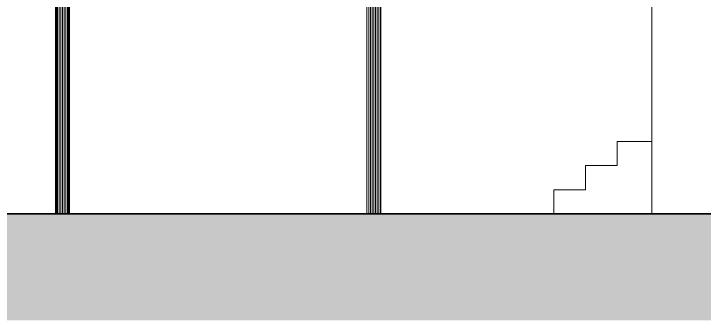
# Model space of a CAD drawing. Header units: millimetres. Extents: x -1532 to 6546, y -13476 to -9317.
# Drawn here: x 1296 to 4774, y -13476 to -11934 of the extents above; entities that cross this region are included whole.
import ezdxf

# ---------------------------------------------------------------- set-up
doc = ezdxf.new("R2010")
doc.units = ezdxf.units.MM
for name, color, linetype, lineweight in [('A-ALV-___-___-EXI', 250, 'Continuous', 25), ('A-BAS-___-___-EXI', 250, 'Continuous', 35), ('A-ESC-___-___-EXI', 250, 'Continuous', 25), ('A-PIL-___-___-EXI', 250, 'Continuous', 25)]:
    doc.layers.add(name, color=color, linetype=linetype, lineweight=lineweight)

msp = doc.modelspace()

# ---------------------------------------------------------------- hatches: boundary and pattern name
at = {"layer": 'A-BAS-___-___-EXI', "true_color": 0xcb9898}
msp.add_hatch(color=253, dxfattribs=at).paths.add_polyline_path([(-1532.5, -13475.9), (6545.8, -13475.9), (6545.8, -12940.5), (336.7, -12940.5), (336.7, -13061.4), (-413.9, -13061.4), (-413.9, -13190.3), (-1202.6, -13190.3), (-1202.6, -13254.1), (-1532.5, -13254.1)])

# ---------------------------------------------------------------- linework, layer by layer
at = {"layer": 'A-ALV-___-___-EXI', "color": 18, "lineweight": 9}
msp.add_line((4509.6, -12940.5), (4509.6, -10240.5), dxfattribs=at)
at = {"layer": 'A-BAS-___-___-EXI'}
msp.add_lwpolyline([(6545.8, -13475.9), (6545.8, -12940.5), (336.7, -12940.5), (336.7, -13061.4), (-413.9, -13061.4), (-413.9, -13190.3), (-1202.6, -13190.3), (-1202.6, -13254.1), (-1532.5, -13254.1), (-1532.5, -13475.9)], dxfattribs=at)
at = {"layer": 'A-ESC-___-___-EXI', "color": 18, "lineweight": 9, "flags": 128}
msp.add_lwpolyline([(4015.5, -12940.5), (4015.5, -12819.7), (4175.7, -12819.7), (4175.7, -12697.6), (4334.5, -12697.6), (4334.5, -12576.7), (4509.6, -12576.7)], dxfattribs=at)
at = {"layer": 'A-PIL-___-___-EXI', "color": 18, "lineweight": 9}
for p, q in [((1516.4, -12940.5), (1516.4, -10273.1)), ((1524.5, -12940.5), (1524.5, -10273.1)), ((1532.7, -12940.5), (1532.7, -10273.1)), ((1540.8, -12940.5), (1540.8, -10273.1)), ((1550.3, -12940.5), (1550.3, -10273.1)), ((1558.5, -12940.5), (1558.5, -10273.1)), ((3084.3, -12940.5), (3084.3, -10273.1)), ((3092.4, -12940.5), (3092.4, -10273.1)), ((3100.5, -12940.5), (3100.5, -10273.1)), ((3118.2, -12940.5), (3118.2, -10273.1)), ((3126.3, -12940.5), (3126.3, -10273.1)), ((3134.5, -12940.5), (3134.5, -10273.1))]:
    msp.add_line(p, q, dxfattribs=at)
at = {"layer": 'A-PIL-___-___-EXI', "color": 18, "lineweight": 9, "flags": 128}
for points in [[(1566.6, -12940.5), (1566.6, -10273.1), (1570.7, -10221.5), (1570.7, -10213.4), (1570.7, -10129.2), (1570.7, -10125.2), (1570.7, -10118.4), (1568, -10031.5)], [(3108.7, -12940.5), (3108.7, -10273.1), (3110.1, -10221.5), (3110.1, -10213.4), (3107.3, -10127.9), (3110.1, -10125.2), (3110.1, -10118.4), (3107.3, -10031.5)], [(3142.6, -10273.1), (3142.6, -12940.5), (3142.6, -10273.1), (3141.3, -10225.6), (3142.6, -10214.8), (3153.5, -10199.8), (3171.1, -10191.7), (3192.9, -10201.2), (3203.7, -10217.5), (3233.6, -10221.5), (3233.6, -10214.8), (3247.2, -10195.7), (3268.9, -10189), (3287.9, -10195.7), (3298.7, -10216.1), (3302.8, -10225.6), (3334, -10225.6), (3300.1, -10217.5), (3289.2, -10201.2), (3267.5, -10191.7), (3248.5, -10199.8), (3237.7, -10214.8), (3237.7, -10225.6)], [(1576.1, -12940.5), (1576.1, -10273.1), (1505.5, -10273.1), (1505.5, -12940.5)], [(3144, -12940.5), (3144, -10273.1), (3074.8, -10273.1), (3074.8, -12940.5)]]:
    msp.add_lwpolyline(points, dxfattribs=at)
for points in [[(1511, -10273.1), (1511, -12940.5)], [(1572, -10273.1), (1572, -12940.5)], [(3074.8, -10273.1), (3074.8, -12940.5)]]:
    msp.add_lwpolyline(points, close=True, dxfattribs=at)

doc.saveas('drawing.dxf')
